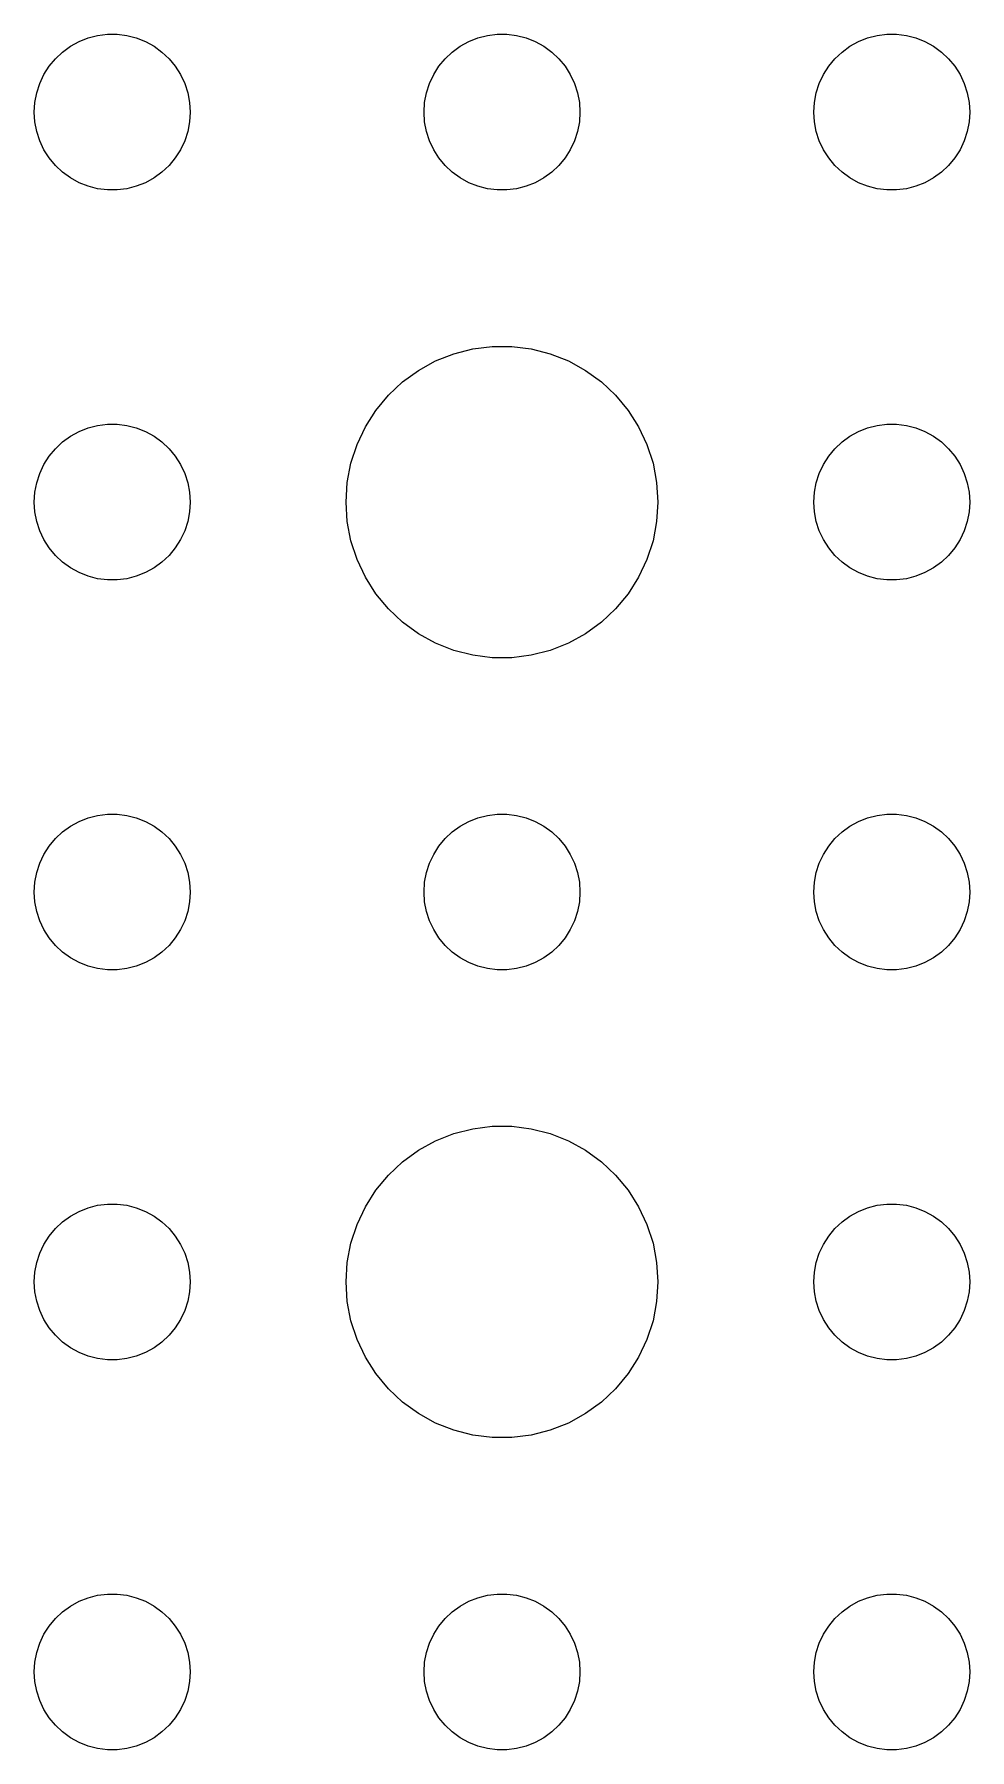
# Model space of a CAD drawing. Header units: metres. Extents: x -150 to 150, y -149 to 149.
# Drawn here: x 88.5 to 106.5, y 73.5 to 106.5 of the extents above; entities that cross this region are included whole.
import ezdxf

# ---------------------------------------------------------------- set-up
doc = ezdxf.new("R2010")
doc.units = ezdxf.units.M

msp = doc.modelspace()

# ---------------------------------------------------------------- linework, layer by layer
for p, q in [((89.0439, 106.156), (89.1963, 106.266)), ((89.1963, 106.266), (89.3613, 106.357)), ((89.3613, 106.357), (89.5365, 106.427)), ((89.5365, 106.427), (89.7189, 106.473)), ((89.7189, 106.473), (89.9058, 106.497)), ((89.9058, 106.497), (90.0942, 106.497)), ((90.0942, 106.497), (90.2811, 106.473)), ((90.2811, 106.473), (90.4635, 106.427)), ((90.4635, 106.427), (90.6387, 106.357)), ((90.6387, 106.357), (90.8037, 106.266)), ((90.8037, 106.266), (90.9561, 106.156)), ((96.5439, 106.156), (96.6963, 106.266)), ((96.6963, 106.266), (96.8613, 106.357)), ((96.8613, 106.357), (97.0365, 106.427)), ((97.0365, 106.427), (97.2189, 106.473)), ((97.2189, 106.473), (97.4058, 106.497)), ((97.4058, 106.497), (97.5942, 106.497)), ((97.5942, 106.497), (97.7811, 106.473)), ((97.7811, 106.473), (97.9635, 106.427)), ((97.9635, 106.427), (98.1387, 106.357)), ((98.1387, 106.357), (98.3037, 106.266)), ((98.3037, 106.266), (98.4561, 106.156)), ((104.044, 106.156), (104.196, 106.266)), ((104.196, 106.266), (104.361, 106.357)), ((104.361, 106.357), (104.536, 106.427)), ((104.536, 106.427), (104.719, 106.473)), ((104.719, 106.473), (104.906, 106.497)), ((104.906, 106.497), (105.094, 106.497)), ((105.094, 106.497), (105.281, 106.473)), ((105.281, 106.473), (105.464, 106.427)), ((105.464, 106.427), (105.639, 106.357)), ((105.639, 106.357), (105.804, 106.266)), ((105.804, 106.266), (105.956, 106.156)), ((88.7865, 105.882), (88.9065, 106.027)), ((88.9065, 106.027), (89.0439, 106.156)), ((90.9561, 106.156), (91.0934, 106.027)), ((91.0934, 106.027), (91.2135, 105.882)), ((96.2865, 105.882), (96.4065, 106.027)), ((96.4065, 106.027), (96.5439, 106.156)), ((98.4561, 106.156), (98.5934, 106.027)), ((98.5934, 106.027), (98.7135, 105.882)), ((103.786, 105.882), (103.907, 106.027)), ((103.907, 106.027), (104.044, 106.156)), ((105.956, 106.156), (106.093, 106.027)), ((106.093, 106.027), (106.214, 105.882)), ((88.6053, 105.552), (88.6855, 105.723)), ((88.6855, 105.723), (88.7865, 105.882)), ((91.2135, 105.882), (91.3145, 105.723)), ((91.3145, 105.723), (91.3947, 105.552)), ((96.1053, 105.552), (96.1855, 105.723)), ((96.1855, 105.723), (96.2865, 105.882)), ((98.7135, 105.882), (98.8145, 105.723)), ((98.8145, 105.723), (98.8947, 105.552)), ((103.605, 105.552), (103.686, 105.723)), ((103.686, 105.723), (103.786, 105.882)), ((106.214, 105.882), (106.314, 105.723)), ((106.314, 105.723), (106.395, 105.552)), ((88.5118, 105.188), (88.5471, 105.373)), ((88.5471, 105.373), (88.6053, 105.552)), ((91.3947, 105.552), (91.4529, 105.373)), ((91.4529, 105.373), (91.4882, 105.188)), ((96.0118, 105.188), (96.0471, 105.373)), ((96.0471, 105.373), (96.1053, 105.552)), ((98.8947, 105.552), (98.9529, 105.373)), ((98.9529, 105.373), (98.9882, 105.188)), ((103.512, 105.188), (103.547, 105.373)), ((103.547, 105.373), (103.605, 105.552)), ((106.395, 105.552), (106.453, 105.373)), ((106.453, 105.373), (106.488, 105.188)), ((88.5, 105), (88.5118, 105.188)), ((88.5118, 104.812), (88.5, 105)), ((91.4882, 105.188), (91.5, 105)), ((91.5, 105), (91.4882, 104.812)), ((96, 105), (96.0118, 105.188)), ((96.0118, 104.812), (96, 105)), ((98.9882, 105.188), (99, 105)), ((99, 105), (98.9882, 104.812)), ((103.5, 105), (103.512, 105.188)), ((103.512, 104.812), (103.5, 105)), ((106.488, 105.188), (106.5, 105)), ((106.5, 105), (106.488, 104.812)), ((88.5471, 104.627), (88.5118, 104.812)), ((88.6053, 104.448), (88.5471, 104.627)), ((91.4529, 104.627), (91.3947, 104.448)), ((91.4882, 104.812), (91.4529, 104.627)), ((96.0471, 104.627), (96.0118, 104.812)), ((96.1053, 104.448), (96.0471, 104.627)), ((98.9529, 104.627), (98.8947, 104.448)), ((98.9882, 104.812), (98.9529, 104.627)), ((103.547, 104.627), (103.512, 104.812)), ((103.605, 104.448), (103.547, 104.627)), ((106.453, 104.627), (106.395, 104.448)), ((106.488, 104.812), (106.453, 104.627)), ((88.6855, 104.277), (88.6053, 104.448)), ((88.7865, 104.118), (88.6855, 104.277)), ((91.3145, 104.277), (91.2135, 104.118)), ((91.3947, 104.448), (91.3145, 104.277)), ((96.1855, 104.277), (96.1053, 104.448)), ((96.2865, 104.118), (96.1855, 104.277)), ((98.8145, 104.277), (98.7135, 104.118)), ((98.8947, 104.448), (98.8145, 104.277)), ((103.686, 104.277), (103.605, 104.448)), ((103.786, 104.118), (103.686, 104.277)), ((106.314, 104.277), (106.214, 104.118)), ((106.395, 104.448), (106.314, 104.277)), ((88.9065, 103.973), (88.7865, 104.118)), ((89.0439, 103.844), (88.9065, 103.973)), ((91.0934, 103.973), (90.9561, 103.844)), ((91.2135, 104.118), (91.0934, 103.973)), ((96.4065, 103.973), (96.2865, 104.118)), ((96.5439, 103.844), (96.4065, 103.973)), ((98.5934, 103.973), (98.4561, 103.844)), ((98.7135, 104.118), (98.5934, 103.973)), ((103.907, 103.973), (103.786, 104.118)), ((104.044, 103.844), (103.907, 103.973)), ((106.093, 103.973), (105.956, 103.844)), ((106.214, 104.118), (106.093, 103.973)), ((89.1963, 103.734), (89.0439, 103.844)), ((89.3613, 103.643), (89.1963, 103.734)), ((89.5365, 103.573), (89.3613, 103.643)), ((90.6387, 103.643), (90.4635, 103.573)), ((90.8037, 103.734), (90.6387, 103.643)), ((90.9561, 103.844), (90.8037, 103.734)), ((96.6963, 103.734), (96.5439, 103.844)), ((96.8613, 103.643), (96.6963, 103.734)), ((97.0365, 103.573), (96.8613, 103.643)), ((98.1387, 103.643), (97.9635, 103.573)), ((98.3037, 103.734), (98.1387, 103.643)), ((98.4561, 103.844), (98.3037, 103.734)), ((104.196, 103.734), (104.044, 103.844)), ((104.361, 103.643), (104.196, 103.734)), ((104.536, 103.573), (104.361, 103.643)), ((105.639, 103.643), (105.464, 103.573)), ((105.804, 103.734), (105.639, 103.643)), ((105.956, 103.844), (105.804, 103.734)), ((89.7189, 103.527), (89.5365, 103.573)), ((89.9058, 103.503), (89.7189, 103.527)), ((90.0942, 103.503), (89.9058, 103.503)), ((90.2811, 103.527), (90.0942, 103.503)), ((90.4635, 103.573), (90.2811, 103.527)), ((97.2189, 103.527), (97.0365, 103.573)), ((97.4058, 103.503), (97.2189, 103.527)), ((97.5942, 103.503), (97.4058, 103.503)), ((97.7811, 103.527), (97.5942, 103.503)), ((97.9635, 103.573), (97.7811, 103.527)), ((104.719, 103.527), (104.536, 103.573)), ((104.906, 103.503), (104.719, 103.527)), ((105.094, 103.503), (104.906, 103.503)), ((105.281, 103.527), (105.094, 103.503)), ((105.464, 103.573), (105.281, 103.527)), ((96.2227, 100.214), (96.573, 100.353)), ((96.573, 100.353), (96.9379, 100.447)), ((96.9379, 100.447), (97.3116, 100.494)), ((97.3116, 100.494), (97.6884, 100.494)), ((97.6884, 100.494), (98.0621, 100.447)), ((98.0621, 100.447), (98.427, 100.353)), ((98.427, 100.353), (98.7773, 100.214)), ((95.5877, 99.8115), (95.8925, 100.033)), ((95.8925, 100.033), (96.2227, 100.214)), ((98.7773, 100.214), (99.1075, 100.033)), ((99.1075, 100.033), (99.4123, 99.8115)), ((95.3131, 99.5536), (95.5877, 99.8115)), ((99.4123, 99.8115), (99.6869, 99.5536)), ((95.073, 99.2634), (95.3131, 99.5536)), ((99.6869, 99.5536), (99.927, 99.2634)), ((89.7189, 98.9734), (89.9058, 98.997)), ((89.9058, 98.997), (90.0942, 98.997)), ((90.0942, 98.997), (90.2811, 98.9734)), ((94.8711, 98.9453), (95.073, 99.2634)), ((99.927, 99.2634), (100.129, 98.9453)), ((104.719, 98.9734), (104.906, 98.997)), ((104.906, 98.997), (105.094, 98.997)), ((105.094, 98.997), (105.281, 98.9734)), ((88.9065, 98.5268), (89.0439, 98.6558)), ((89.0439, 98.6558), (89.1963, 98.7665)), ((89.1963, 98.7665), (89.3613, 98.8572)), ((89.3613, 98.8572), (89.5365, 98.9266)), ((89.5365, 98.9266), (89.7189, 98.9734)), ((90.2811, 98.9734), (90.4635, 98.9266)), ((90.4635, 98.9266), (90.6387, 98.8572)), ((90.6387, 98.8572), (90.8037, 98.7665)), ((90.8037, 98.7665), (90.9561, 98.6558)), ((90.9561, 98.6558), (91.0934, 98.5268)), ((94.7107, 98.6044), (94.8711, 98.9453)), ((100.129, 98.9453), (100.289, 98.6044)), ((103.907, 98.5268), (104.044, 98.6558)), ((104.044, 98.6558), (104.196, 98.7665)), ((104.196, 98.7665), (104.361, 98.8572)), ((104.361, 98.8572), (104.536, 98.9266)), ((104.536, 98.9266), (104.719, 98.9734)), ((105.281, 98.9734), (105.464, 98.9266)), ((105.464, 98.9266), (105.639, 98.8572)), ((105.639, 98.8572), (105.804, 98.7665)), ((105.804, 98.7665), (105.956, 98.6558)), ((105.956, 98.6558), (106.093, 98.5268)), ((88.6855, 98.2226), (88.7865, 98.3817)), ((88.7865, 98.3817), (88.9065, 98.5268)), ((91.0934, 98.5268), (91.2135, 98.3817)), ((91.2135, 98.3817), (91.3145, 98.2226)), ((94.5943, 98.2461), (94.7107, 98.6044)), ((100.289, 98.6044), (100.406, 98.2461)), ((103.686, 98.2226), (103.786, 98.3817)), ((103.786, 98.3817), (103.907, 98.5268)), ((106.093, 98.5268), (106.214, 98.3817)), ((106.214, 98.3817), (106.314, 98.2226)), ((88.5471, 97.873), (88.6053, 98.0522)), ((88.6053, 98.0522), (88.6855, 98.2226)), ((91.3145, 98.2226), (91.3947, 98.0522)), ((91.3947, 98.0522), (91.4529, 97.873)), ((94.5237, 97.876), (94.5943, 98.2461)), ((100.406, 98.2461), (100.476, 97.876)), ((103.547, 97.873), (103.605, 98.0522)), ((103.605, 98.0522), (103.686, 98.2226)), ((106.314, 98.2226), (106.395, 98.0522)), ((106.395, 98.0522), (106.453, 97.873)), ((88.5, 97.5), (88.5118, 97.688)), ((88.5118, 97.688), (88.5471, 97.873)), ((91.4529, 97.873), (91.4882, 97.688)), ((91.4882, 97.688), (91.5, 97.5)), ((94.5, 97.5), (94.5237, 97.876)), ((100.476, 97.876), (100.5, 97.5)), ((103.5, 97.5), (103.512, 97.688)), ((103.512, 97.688), (103.547, 97.873)), ((106.453, 97.873), (106.488, 97.688)), ((106.488, 97.688), (106.5, 97.5)), ((88.5118, 97.312), (88.5, 97.5)), ((91.5, 97.5), (91.4882, 97.312)), ((94.5237, 97.124), (94.5, 97.5)), ((100.5, 97.5), (100.476, 97.124)), ((103.512, 97.312), (103.5, 97.5)), ((106.5, 97.5), (106.488, 97.312)), ((88.5471, 97.127), (88.5118, 97.312)), ((88.6053, 96.9478), (88.5471, 97.127)), ((91.4529, 97.127), (91.3947, 96.9478)), ((91.4882, 97.312), (91.4529, 97.127)), ((94.5943, 96.7539), (94.5237, 97.124)), ((100.476, 97.124), (100.406, 96.7539)), ((103.547, 97.127), (103.512, 97.312)), ((103.605, 96.9478), (103.547, 97.127)), ((106.453, 97.127), (106.395, 96.9478)), ((106.488, 97.312), (106.453, 97.127)), ((88.6855, 96.7774), (88.6053, 96.9478)), ((88.7865, 96.6183), (88.6855, 96.7774)), ((91.3145, 96.7774), (91.2135, 96.6183)), ((91.3947, 96.9478), (91.3145, 96.7774)), ((94.7107, 96.3956), (94.5943, 96.7539)), ((100.406, 96.7539), (100.289, 96.3956)), ((103.686, 96.7774), (103.605, 96.9478)), ((103.786, 96.6183), (103.686, 96.7774)), ((106.314, 96.7774), (106.214, 96.6183)), ((106.395, 96.9478), (106.314, 96.7774)), ((88.9065, 96.4732), (88.7865, 96.6183)), ((89.0439, 96.3442), (88.9065, 96.4732)), ((89.1963, 96.2335), (89.0439, 96.3442)), ((90.9561, 96.3442), (90.8037, 96.2335)), ((91.0934, 96.4732), (90.9561, 96.3442)), ((91.2135, 96.6183), (91.0934, 96.4732)), ((94.8711, 96.0547), (94.7107, 96.3956)), ((100.289, 96.3956), (100.129, 96.0547)), ((103.907, 96.4732), (103.786, 96.6183)), ((104.044, 96.3442), (103.907, 96.4732)), ((104.196, 96.2335), (104.044, 96.3442)), ((105.956, 96.3442), (105.804, 96.2335)), ((106.093, 96.4732), (105.956, 96.3442)), ((106.214, 96.6183), (106.093, 96.4732)), ((89.3613, 96.1428), (89.1963, 96.2335)), ((89.5365, 96.0734), (89.3613, 96.1428)), ((89.7189, 96.0266), (89.5365, 96.0734)), ((89.9058, 96.003), (89.7189, 96.0266)), ((90.2811, 96.0266), (90.0942, 96.003)), ((90.4635, 96.0734), (90.2811, 96.0266)), ((90.6387, 96.1428), (90.4635, 96.0734)), ((90.8037, 96.2335), (90.6387, 96.1428)), ((95.073, 95.7366), (94.8711, 96.0547)), ((100.129, 96.0547), (99.927, 95.7366)), ((104.361, 96.1428), (104.196, 96.2335)), ((104.536, 96.0734), (104.361, 96.1428)), ((104.719, 96.0266), (104.536, 96.0734)), ((104.906, 96.003), (104.719, 96.0266)), ((105.281, 96.0266), (105.094, 96.003)), ((105.464, 96.0734), (105.281, 96.0266)), ((105.639, 96.1428), (105.464, 96.0734)), ((105.804, 96.2335), (105.639, 96.1428)), ((90.0942, 96.003), (89.9058, 96.003)), ((95.3131, 95.4464), (95.073, 95.7366)), ((99.927, 95.7366), (99.6869, 95.4464)), ((105.094, 96.003), (104.906, 96.003)), ((95.5877, 95.1885), (95.3131, 95.4464)), ((99.6869, 95.4464), (99.4123, 95.1885)), ((95.8925, 94.967), (95.5877, 95.1885)), ((99.4123, 95.1885), (99.1075, 94.967)), ((96.2227, 94.7855), (95.8925, 94.967)), ((96.573, 94.6468), (96.2227, 94.7855)), ((98.7773, 94.7855), (98.427, 94.6468)), ((99.1075, 94.967), (98.7773, 94.7855)), ((96.9379, 94.5531), (96.573, 94.6468)), ((97.3116, 94.5059), (96.9379, 94.5531)), ((97.6884, 94.5059), (97.3116, 94.5059)), ((98.0621, 94.5531), (97.6884, 94.5059)), ((98.427, 94.6468), (98.0621, 94.5531)), ((89.3613, 91.3572), (89.5365, 91.4266)), ((89.5365, 91.4266), (89.7189, 91.4734)), ((89.7189, 91.4734), (89.9058, 91.497)), ((89.9058, 91.497), (90.0942, 91.497)), ((90.0942, 91.497), (90.2811, 91.4734)), ((90.2811, 91.4734), (90.4635, 91.4266)), ((90.4635, 91.4266), (90.6387, 91.3572)), ((96.8613, 91.3572), (97.0365, 91.4266)), ((97.0365, 91.4266), (97.2189, 91.4734)), ((97.2189, 91.4734), (97.4058, 91.497)), ((97.4058, 91.497), (97.5942, 91.497)), ((97.5942, 91.497), (97.7811, 91.4734)), ((97.7811, 91.4734), (97.9635, 91.4266)), ((97.9635, 91.4266), (98.1387, 91.3572)), ((104.361, 91.3572), (104.536, 91.4266)), ((104.536, 91.4266), (104.719, 91.4734)), ((104.719, 91.4734), (104.906, 91.497)), ((104.906, 91.497), (105.094, 91.497)), ((105.094, 91.497), (105.281, 91.4734)), ((105.281, 91.4734), (105.464, 91.4266)), ((105.464, 91.4266), (105.639, 91.3572)), ((88.9065, 91.0268), (89.0439, 91.1558)), ((89.0439, 91.1558), (89.1963, 91.2665)), ((89.1963, 91.2665), (89.3613, 91.3572)), ((90.6387, 91.3572), (90.8037, 91.2665)), ((90.8037, 91.2665), (90.9561, 91.1558)), ((90.9561, 91.1558), (91.0934, 91.0268)), ((96.4065, 91.0268), (96.5439, 91.1558)), ((96.5439, 91.1558), (96.6963, 91.2665)), ((96.6963, 91.2665), (96.8613, 91.3572)), ((98.1387, 91.3572), (98.3037, 91.2665)), ((98.3037, 91.2665), (98.4561, 91.1558)), ((98.4561, 91.1558), (98.5934, 91.0268)), ((103.907, 91.0268), (104.044, 91.1558)), ((104.044, 91.1558), (104.196, 91.2665)), ((104.196, 91.2665), (104.361, 91.3572)), ((105.639, 91.3572), (105.804, 91.2665)), ((105.804, 91.2665), (105.956, 91.1558)), ((105.956, 91.1558), (106.093, 91.0268)), ((88.6855, 90.7226), (88.7865, 90.8817)), ((88.7865, 90.8817), (88.9065, 91.0268)), ((91.0934, 91.0268), (91.2135, 90.8817)), ((91.2135, 90.8817), (91.3145, 90.7226)), ((96.1855, 90.7226), (96.2865, 90.8817)), ((96.2865, 90.8817), (96.4065, 91.0268)), ((98.5934, 91.0268), (98.7135, 90.8817)), ((98.7135, 90.8817), (98.8145, 90.7226)), ((103.686, 90.7226), (103.786, 90.8817)), ((103.786, 90.8817), (103.907, 91.0268)), ((106.093, 91.0268), (106.214, 90.8817)), ((106.214, 90.8817), (106.314, 90.7226)), ((88.5471, 90.373), (88.6053, 90.5522)), ((88.6053, 90.5522), (88.6855, 90.7226)), ((91.3145, 90.7226), (91.3947, 90.5522)), ((91.3947, 90.5522), (91.4529, 90.373)), ((96.0471, 90.373), (96.1053, 90.5522)), ((96.1053, 90.5522), (96.1855, 90.7226)), ((98.8145, 90.7226), (98.8947, 90.5522)), ((98.8947, 90.5522), (98.9529, 90.373)), ((103.547, 90.373), (103.605, 90.5522)), ((103.605, 90.5522), (103.686, 90.7226)), ((106.314, 90.7226), (106.395, 90.5522)), ((106.395, 90.5522), (106.453, 90.373)), ((88.5, 90), (88.5118, 90.188)), ((88.5118, 90.188), (88.5471, 90.373)), ((91.4529, 90.373), (91.4882, 90.188)), ((91.4882, 90.188), (91.5, 90)), ((96, 90), (96.0118, 90.188)), ((96.0118, 90.188), (96.0471, 90.373)), ((98.9529, 90.373), (98.9882, 90.188)), ((98.9882, 90.188), (99, 90)), ((103.5, 90), (103.512, 90.188)), ((103.512, 90.188), (103.547, 90.373)), ((106.453, 90.373), (106.488, 90.188)), ((106.488, 90.188), (106.5, 90)), ((88.5118, 89.812), (88.5, 90)), ((88.5471, 89.627), (88.5118, 89.812)), ((91.4882, 89.812), (91.4529, 89.627)), ((91.5, 90), (91.4882, 89.812)), ((96.0118, 89.812), (96, 90)), ((96.0471, 89.627), (96.0118, 89.812)), ((98.9882, 89.812), (98.9529, 89.627)), ((99, 90), (98.9882, 89.812)), ((103.512, 89.812), (103.5, 90)), ((103.547, 89.627), (103.512, 89.812)), ((106.488, 89.812), (106.453, 89.627)), ((106.5, 90), (106.488, 89.812)), ((88.6053, 89.4478), (88.5471, 89.627)), ((88.6855, 89.2774), (88.6053, 89.4478)), ((91.3947, 89.4478), (91.3145, 89.2774)), ((91.4529, 89.627), (91.3947, 89.4478)), ((96.1053, 89.4478), (96.0471, 89.627)), ((96.1855, 89.2774), (96.1053, 89.4478)), ((98.8947, 89.4478), (98.8145, 89.2774)), ((98.9529, 89.627), (98.8947, 89.4478)), ((103.605, 89.4478), (103.547, 89.627)), ((103.686, 89.2774), (103.605, 89.4478)), ((106.395, 89.4478), (106.314, 89.2774)), ((106.453, 89.627), (106.395, 89.4478)), ((88.7865, 89.1183), (88.6855, 89.2774)), ((88.9065, 88.9732), (88.7865, 89.1183)), ((91.2135, 89.1183), (91.0934, 88.9732)), ((91.3145, 89.2774), (91.2135, 89.1183)), ((96.2865, 89.1183), (96.1855, 89.2774)), ((96.4065, 88.9732), (96.2865, 89.1183)), ((98.7135, 89.1183), (98.5934, 88.9732)), ((98.8145, 89.2774), (98.7135, 89.1183)), ((103.786, 89.1183), (103.686, 89.2774)), ((103.907, 88.9732), (103.786, 89.1183)), ((106.214, 89.1183), (106.093, 88.9732)), ((106.314, 89.2774), (106.214, 89.1183)), ((89.0439, 88.8442), (88.9065, 88.9732)), ((89.1963, 88.7335), (89.0439, 88.8442)), ((90.9561, 88.8442), (90.8037, 88.7335)), ((91.0934, 88.9732), (90.9561, 88.8442)), ((96.5439, 88.8442), (96.4065, 88.9732)), ((96.6963, 88.7335), (96.5439, 88.8442)), ((98.4561, 88.8442), (98.3037, 88.7335)), ((98.5934, 88.9732), (98.4561, 88.8442)), ((104.044, 88.8442), (103.907, 88.9732)), ((104.196, 88.7335), (104.044, 88.8442)), ((105.956, 88.8442), (105.804, 88.7335)), ((106.093, 88.9732), (105.956, 88.8442)), ((89.3613, 88.6428), (89.1963, 88.7335)), ((89.5365, 88.5734), (89.3613, 88.6428)), ((89.7189, 88.5266), (89.5365, 88.5734)), ((89.9058, 88.503), (89.7189, 88.5266)), ((90.0942, 88.503), (89.9058, 88.503)), ((90.2811, 88.5266), (90.0942, 88.503)), ((90.4635, 88.5734), (90.2811, 88.5266)), ((90.6387, 88.6428), (90.4635, 88.5734)), ((90.8037, 88.7335), (90.6387, 88.6428)), ((96.8613, 88.6428), (96.6963, 88.7335)), ((97.0365, 88.5734), (96.8613, 88.6428)), ((97.2189, 88.5266), (97.0365, 88.5734)), ((97.4058, 88.503), (97.2189, 88.5266)), ((97.5942, 88.503), (97.4058, 88.503)), ((97.7811, 88.5266), (97.5942, 88.503)), ((97.9635, 88.5734), (97.7811, 88.5266)), ((98.1387, 88.6428), (97.9635, 88.5734)), ((98.3037, 88.7335), (98.1387, 88.6428)), ((104.361, 88.6428), (104.196, 88.7335)), ((104.536, 88.5734), (104.361, 88.6428)), ((104.719, 88.5266), (104.536, 88.5734)), ((104.906, 88.503), (104.719, 88.5266)), ((105.094, 88.503), (104.906, 88.503)), ((105.281, 88.5266), (105.094, 88.503)), ((105.464, 88.5734), (105.281, 88.5266)), ((105.639, 88.6428), (105.464, 88.5734)), ((105.804, 88.7335), (105.639, 88.6428)), ((96.9379, 85.4469), (97.3116, 85.4941)), ((97.3116, 85.4941), (97.6884, 85.4941)), ((97.6884, 85.4941), (98.0621, 85.4469)), ((95.8925, 85.033), (96.2227, 85.2145)), ((96.2227, 85.2145), (96.573, 85.3532)), ((96.573, 85.3532), (96.9379, 85.4469)), ((98.0621, 85.4469), (98.427, 85.3532)), ((98.427, 85.3532), (98.7773, 85.2145)), ((98.7773, 85.2145), (99.1075, 85.033)), ((95.3131, 84.5536), (95.5877, 84.8115)), ((95.5877, 84.8115), (95.8925, 85.033)), ((99.1075, 85.033), (99.4123, 84.8115)), ((99.4123, 84.8115), (99.6869, 84.5536)), ((95.073, 84.2634), (95.3131, 84.5536)), ((99.6869, 84.5536), (99.927, 84.2634)), ((94.8711, 83.9453), (95.073, 84.2634)), ((99.927, 84.2634), (100.129, 83.9453)), ((89.1963, 83.7665), (89.3613, 83.8572)), ((89.3613, 83.8572), (89.5365, 83.9266)), ((89.5365, 83.9266), (89.7189, 83.9734)), ((89.7189, 83.9734), (89.9058, 83.997)), ((89.9058, 83.997), (90.0942, 83.997)), ((90.0942, 83.997), (90.2811, 83.9734)), ((90.2811, 83.9734), (90.4635, 83.9266)), ((90.4635, 83.9266), (90.6387, 83.8572)), ((90.6387, 83.8572), (90.8037, 83.7665)), ((94.7107, 83.6044), (94.8711, 83.9453)), ((100.129, 83.9453), (100.289, 83.6044)), ((104.196, 83.7665), (104.361, 83.8572)), ((104.361, 83.8572), (104.536, 83.9266)), ((104.536, 83.9266), (104.719, 83.9734)), ((104.719, 83.9734), (104.906, 83.997)), ((104.906, 83.997), (105.094, 83.997)), ((105.094, 83.997), (105.281, 83.9734)), ((105.281, 83.9734), (105.464, 83.9266)), ((105.464, 83.9266), (105.639, 83.8572)), ((105.639, 83.8572), (105.804, 83.7665)), ((88.7865, 83.3817), (88.9065, 83.5268)), ((88.9065, 83.5268), (89.0439, 83.6558)), ((89.0439, 83.6558), (89.1963, 83.7665)), ((90.8037, 83.7665), (90.9561, 83.6558)), ((90.9561, 83.6558), (91.0934, 83.5268)), ((91.0934, 83.5268), (91.2135, 83.3817)), ((94.5943, 83.2461), (94.7107, 83.6044)), ((100.289, 83.6044), (100.406, 83.2461)), ((103.786, 83.3817), (103.907, 83.5268)), ((103.907, 83.5268), (104.044, 83.6558)), ((104.044, 83.6558), (104.196, 83.7665)), ((105.804, 83.7665), (105.956, 83.6558)), ((105.956, 83.6558), (106.093, 83.5268)), ((106.093, 83.5268), (106.214, 83.3817)), ((88.6053, 83.0522), (88.6855, 83.2226)), ((88.6855, 83.2226), (88.7865, 83.3817)), ((91.2135, 83.3817), (91.3145, 83.2226)), ((91.3145, 83.2226), (91.3947, 83.0522)), ((94.5237, 82.876), (94.5943, 83.2461)), ((100.406, 83.2461), (100.476, 82.876)), ((103.605, 83.0522), (103.686, 83.2226)), ((103.686, 83.2226), (103.786, 83.3817)), ((106.214, 83.3817), (106.314, 83.2226)), ((106.314, 83.2226), (106.395, 83.0522)), ((88.5118, 82.688), (88.5471, 82.873)), ((88.5471, 82.873), (88.6053, 83.0522)), ((91.3947, 83.0522), (91.4529, 82.873)), ((91.4529, 82.873), (91.4882, 82.688)), ((94.5, 82.5), (94.5237, 82.876)), ((100.476, 82.876), (100.5, 82.5)), ((103.512, 82.688), (103.547, 82.873)), ((103.547, 82.873), (103.605, 83.0522)), ((106.395, 83.0522), (106.453, 82.873)), ((106.453, 82.873), (106.488, 82.688)), ((88.5, 82.5), (88.5118, 82.688)), ((88.5118, 82.312), (88.5, 82.5)), ((91.4882, 82.688), (91.5, 82.5)), ((91.5, 82.5), (91.4882, 82.312)), ((94.5237, 82.124), (94.5, 82.5)), ((100.5, 82.5), (100.476, 82.124)), ((103.5, 82.5), (103.512, 82.688)), ((103.512, 82.312), (103.5, 82.5)), ((106.488, 82.688), (106.5, 82.5)), ((106.5, 82.5), (106.488, 82.312)), ((88.5471, 82.127), (88.5118, 82.312)), ((91.4882, 82.312), (91.4529, 82.127)), ((103.547, 82.127), (103.512, 82.312)), ((106.488, 82.312), (106.453, 82.127)), ((88.6053, 81.9478), (88.5471, 82.127)), ((88.6855, 81.7774), (88.6053, 81.9478)), ((91.3947, 81.9478), (91.3145, 81.7774)), ((91.4529, 82.127), (91.3947, 81.9478)), ((94.5943, 81.7539), (94.5237, 82.124)), ((100.476, 82.124), (100.406, 81.7539)), ((103.605, 81.9478), (103.547, 82.127)), ((103.686, 81.7774), (103.605, 81.9478)), ((106.395, 81.9478), (106.314, 81.7774)), ((106.453, 82.127), (106.395, 81.9478)), ((88.7865, 81.6183), (88.6855, 81.7774)), ((88.9065, 81.4732), (88.7865, 81.6183)), ((91.2135, 81.6183), (91.0934, 81.4732)), ((91.3145, 81.7774), (91.2135, 81.6183)), ((94.7107, 81.3956), (94.5943, 81.7539)), ((100.406, 81.7539), (100.289, 81.3956)), ((103.786, 81.6183), (103.686, 81.7774)), ((103.907, 81.4732), (103.786, 81.6183)), ((106.214, 81.6183), (106.093, 81.4732)), ((106.314, 81.7774), (106.214, 81.6183)), ((89.0439, 81.3442), (88.9065, 81.4732)), ((89.1963, 81.2335), (89.0439, 81.3442)), ((89.3613, 81.1428), (89.1963, 81.2335)), ((90.8037, 81.2335), (90.6387, 81.1428)), ((90.9561, 81.3442), (90.8037, 81.2335)), ((91.0934, 81.4732), (90.9561, 81.3442)), ((94.8711, 81.0547), (94.7107, 81.3956)), ((100.289, 81.3956), (100.129, 81.0547)), ((104.044, 81.3442), (103.907, 81.4732)), ((104.196, 81.2335), (104.044, 81.3442)), ((104.361, 81.1428), (104.196, 81.2335)), ((105.804, 81.2335), (105.639, 81.1428)), ((105.956, 81.3442), (105.804, 81.2335)), ((106.093, 81.4732), (105.956, 81.3442)), ((89.5365, 81.0734), (89.3613, 81.1428)), ((89.7189, 81.0266), (89.5365, 81.0734)), ((89.9058, 81.003), (89.7189, 81.0266)), ((90.0942, 81.003), (89.9058, 81.003)), ((90.2811, 81.0266), (90.0942, 81.003)), ((90.4635, 81.0734), (90.2811, 81.0266)), ((90.6387, 81.1428), (90.4635, 81.0734)), ((95.073, 80.7366), (94.8711, 81.0547)), ((100.129, 81.0547), (99.927, 80.7366)), ((104.536, 81.0734), (104.361, 81.1428)), ((104.719, 81.0266), (104.536, 81.0734)), ((104.906, 81.003), (104.719, 81.0266)), ((105.094, 81.003), (104.906, 81.003)), ((105.281, 81.0266), (105.094, 81.003)), ((105.464, 81.0734), (105.281, 81.0266)), ((105.639, 81.1428), (105.464, 81.0734)), ((95.3131, 80.4464), (95.073, 80.7366)), ((99.927, 80.7366), (99.6869, 80.4464)), ((95.5877, 80.1885), (95.3131, 80.4464)), ((95.8925, 79.967), (95.5877, 80.1885)), ((99.4123, 80.1885), (99.1075, 79.967)), ((99.6869, 80.4464), (99.4123, 80.1885)), ((96.2227, 79.7855), (95.8925, 79.967)), ((99.1075, 79.967), (98.7773, 79.7855)), ((96.573, 79.6468), (96.2227, 79.7855)), ((96.9379, 79.5531), (96.573, 79.6468)), ((97.3116, 79.5059), (96.9379, 79.5531)), ((98.0621, 79.5531), (97.6884, 79.5059)), ((98.427, 79.6468), (98.0621, 79.5531)), ((98.7773, 79.7855), (98.427, 79.6468)), ((97.6884, 79.5059), (97.3116, 79.5059)), ((89.0439, 76.1558), (89.1963, 76.2665)), ((89.1963, 76.2665), (89.3613, 76.3572)), ((89.3613, 76.3572), (89.5365, 76.4266)), ((89.5365, 76.4266), (89.7189, 76.4734)), ((89.7189, 76.4734), (89.9058, 76.497)), ((89.9058, 76.497), (90.0942, 76.497)), ((90.0942, 76.497), (90.2811, 76.4734)), ((90.2811, 76.4734), (90.4635, 76.4266)), ((90.4635, 76.4266), (90.6387, 76.3572)), ((90.6387, 76.3572), (90.8037, 76.2665)), ((90.8037, 76.2665), (90.9561, 76.1558)), ((96.5439, 76.1558), (96.6963, 76.2665)), ((96.6963, 76.2665), (96.8613, 76.3572)), ((96.8613, 76.3572), (97.0365, 76.4266)), ((97.0365, 76.4266), (97.2189, 76.4734)), ((97.2189, 76.4734), (97.4058, 76.497)), ((97.4058, 76.497), (97.5942, 76.497)), ((97.5942, 76.497), (97.7811, 76.4734)), ((97.7811, 76.4734), (97.9635, 76.4266)), ((97.9635, 76.4266), (98.1387, 76.3572)), ((98.1387, 76.3572), (98.3037, 76.2665)), ((98.3037, 76.2665), (98.4561, 76.1558)), ((104.044, 76.1558), (104.196, 76.2665)), ((104.196, 76.2665), (104.361, 76.3572)), ((104.361, 76.3572), (104.536, 76.4266)), ((104.536, 76.4266), (104.719, 76.4734)), ((104.719, 76.4734), (104.906, 76.497)), ((104.906, 76.497), (105.094, 76.497)), ((105.094, 76.497), (105.281, 76.4734)), ((105.281, 76.4734), (105.464, 76.4266)), ((105.464, 76.4266), (105.639, 76.3572)), ((105.639, 76.3572), (105.804, 76.2665)), ((105.804, 76.2665), (105.956, 76.1558)), ((88.7865, 75.8817), (88.9065, 76.0268)), ((88.9065, 76.0268), (89.0439, 76.1558)), ((90.9561, 76.1558), (91.0934, 76.0268)), ((91.0934, 76.0268), (91.2135, 75.8817)), ((96.2865, 75.8817), (96.4065, 76.0268)), ((96.4065, 76.0268), (96.5439, 76.1558)), ((98.4561, 76.1558), (98.5934, 76.0268)), ((98.5934, 76.0268), (98.7135, 75.8817)), ((103.786, 75.8817), (103.907, 76.0268)), ((103.907, 76.0268), (104.044, 76.1558)), ((105.956, 76.1558), (106.093, 76.0268)), ((106.093, 76.0268), (106.214, 75.8817)), ((88.6053, 75.5522), (88.6855, 75.7226)), ((88.6855, 75.7226), (88.7865, 75.8817)), ((91.2135, 75.8817), (91.3145, 75.7226)), ((91.3145, 75.7226), (91.3947, 75.5522)), ((96.1053, 75.5522), (96.1855, 75.7226)), ((96.1855, 75.7226), (96.2865, 75.8817)), ((98.7135, 75.8817), (98.8145, 75.7226)), ((98.8145, 75.7226), (98.8947, 75.5522)), ((103.605, 75.5522), (103.686, 75.7226)), ((103.686, 75.7226), (103.786, 75.8817)), ((106.214, 75.8817), (106.314, 75.7226)), ((106.314, 75.7226), (106.395, 75.5522)), ((88.5118, 75.188), (88.5471, 75.373)), ((88.5471, 75.373), (88.6053, 75.5522)), ((91.3947, 75.5522), (91.4529, 75.373)), ((91.4529, 75.373), (91.4882, 75.188)), ((96.0118, 75.188), (96.0471, 75.373)), ((96.0471, 75.373), (96.1053, 75.5522)), ((98.8947, 75.5522), (98.9529, 75.373)), ((98.9529, 75.373), (98.9882, 75.188)), ((103.512, 75.188), (103.547, 75.373)), ((103.547, 75.373), (103.605, 75.5522)), ((106.395, 75.5522), (106.453, 75.373)), ((106.453, 75.373), (106.488, 75.188)), ((88.5, 75), (88.5118, 75.188)), ((88.5118, 74.812), (88.5, 75)), ((91.4882, 75.188), (91.5, 75)), ((91.5, 75), (91.4882, 74.812)), ((96, 75), (96.0118, 75.188)), ((96.0118, 74.812), (96, 75)), ((98.9882, 75.188), (99, 75)), ((99, 75), (98.9882, 74.812)), ((103.5, 75), (103.512, 75.188)), ((103.512, 74.812), (103.5, 75)), ((106.488, 75.188), (106.5, 75)), ((106.5, 75), (106.488, 74.812)), ((88.5471, 74.627), (88.5118, 74.812)), ((88.6053, 74.4478), (88.5471, 74.627)), ((91.4529, 74.627), (91.3947, 74.4478)), ((91.4882, 74.812), (91.4529, 74.627)), ((96.0471, 74.627), (96.0118, 74.812)), ((96.1053, 74.4478), (96.0471, 74.627)), ((98.9529, 74.627), (98.8947, 74.4478)), ((98.9882, 74.812), (98.9529, 74.627)), ((103.547, 74.627), (103.512, 74.812)), ((103.605, 74.4478), (103.547, 74.627)), ((106.453, 74.627), (106.395, 74.4478)), ((106.488, 74.812), (106.453, 74.627)), ((88.6855, 74.2774), (88.6053, 74.4478)), ((88.7865, 74.1183), (88.6855, 74.2774)), ((91.3145, 74.2774), (91.2135, 74.1183)), ((91.3947, 74.4478), (91.3145, 74.2774)), ((96.1855, 74.2774), (96.1053, 74.4478)), ((96.2865, 74.1183), (96.1855, 74.2774)), ((98.8145, 74.2774), (98.7135, 74.1183)), ((98.8947, 74.4478), (98.8145, 74.2774)), ((103.686, 74.2774), (103.605, 74.4478)), ((103.786, 74.1183), (103.686, 74.2774)), ((106.314, 74.2774), (106.214, 74.1183)), ((106.395, 74.4478), (106.314, 74.2774)), ((88.9065, 73.9732), (88.7865, 74.1183)), ((89.0439, 73.8442), (88.9065, 73.9732)), ((91.0934, 73.9732), (90.9561, 73.8442)), ((91.2135, 74.1183), (91.0934, 73.9732)), ((96.4065, 73.9732), (96.2865, 74.1183)), ((96.5439, 73.8442), (96.4065, 73.9732)), ((98.5934, 73.9732), (98.4561, 73.8442)), ((98.7135, 74.1183), (98.5934, 73.9732)), ((103.907, 73.9732), (103.786, 74.1183)), ((104.044, 73.8442), (103.907, 73.9732)), ((106.093, 73.9732), (105.956, 73.8442)), ((106.214, 74.1183), (106.093, 73.9732)), ((89.1963, 73.7335), (89.0439, 73.8442)), ((89.3613, 73.6428), (89.1963, 73.7335)), ((89.5365, 73.5734), (89.3613, 73.6428)), ((90.6387, 73.6428), (90.4635, 73.5734)), ((90.8037, 73.7335), (90.6387, 73.6428)), ((90.9561, 73.8442), (90.8037, 73.7335)), ((96.6963, 73.7335), (96.5439, 73.8442)), ((96.8613, 73.6428), (96.6963, 73.7335)), ((97.0365, 73.5734), (96.8613, 73.6428)), ((98.1387, 73.6428), (97.9635, 73.5734)), ((98.3037, 73.7335), (98.1387, 73.6428)), ((98.4561, 73.8442), (98.3037, 73.7335)), ((104.196, 73.7335), (104.044, 73.8442)), ((104.361, 73.6428), (104.196, 73.7335)), ((104.536, 73.5734), (104.361, 73.6428)), ((105.639, 73.6428), (105.464, 73.5734)), ((105.804, 73.7335), (105.639, 73.6428)), ((105.956, 73.8442), (105.804, 73.7335)), ((89.7189, 73.5266), (89.5365, 73.5734)), ((89.9058, 73.503), (89.7189, 73.5266)), ((90.0942, 73.503), (89.9058, 73.503)), ((90.2811, 73.5266), (90.0942, 73.503)), ((90.4635, 73.5734), (90.2811, 73.5266)), ((97.2189, 73.5266), (97.0365, 73.5734)), ((97.4058, 73.503), (97.2189, 73.5266)), ((97.5942, 73.503), (97.4058, 73.503)), ((97.7811, 73.5266), (97.5942, 73.503)), ((97.9635, 73.5734), (97.7811, 73.5266)), ((104.719, 73.5266), (104.536, 73.5734)), ((104.906, 73.503), (104.719, 73.5266)), ((105.094, 73.503), (104.906, 73.503)), ((105.281, 73.5266), (105.094, 73.503)), ((105.464, 73.5734), (105.281, 73.5266))]:
    msp.add_line(p, q)

doc.saveas('drawing.dxf')
